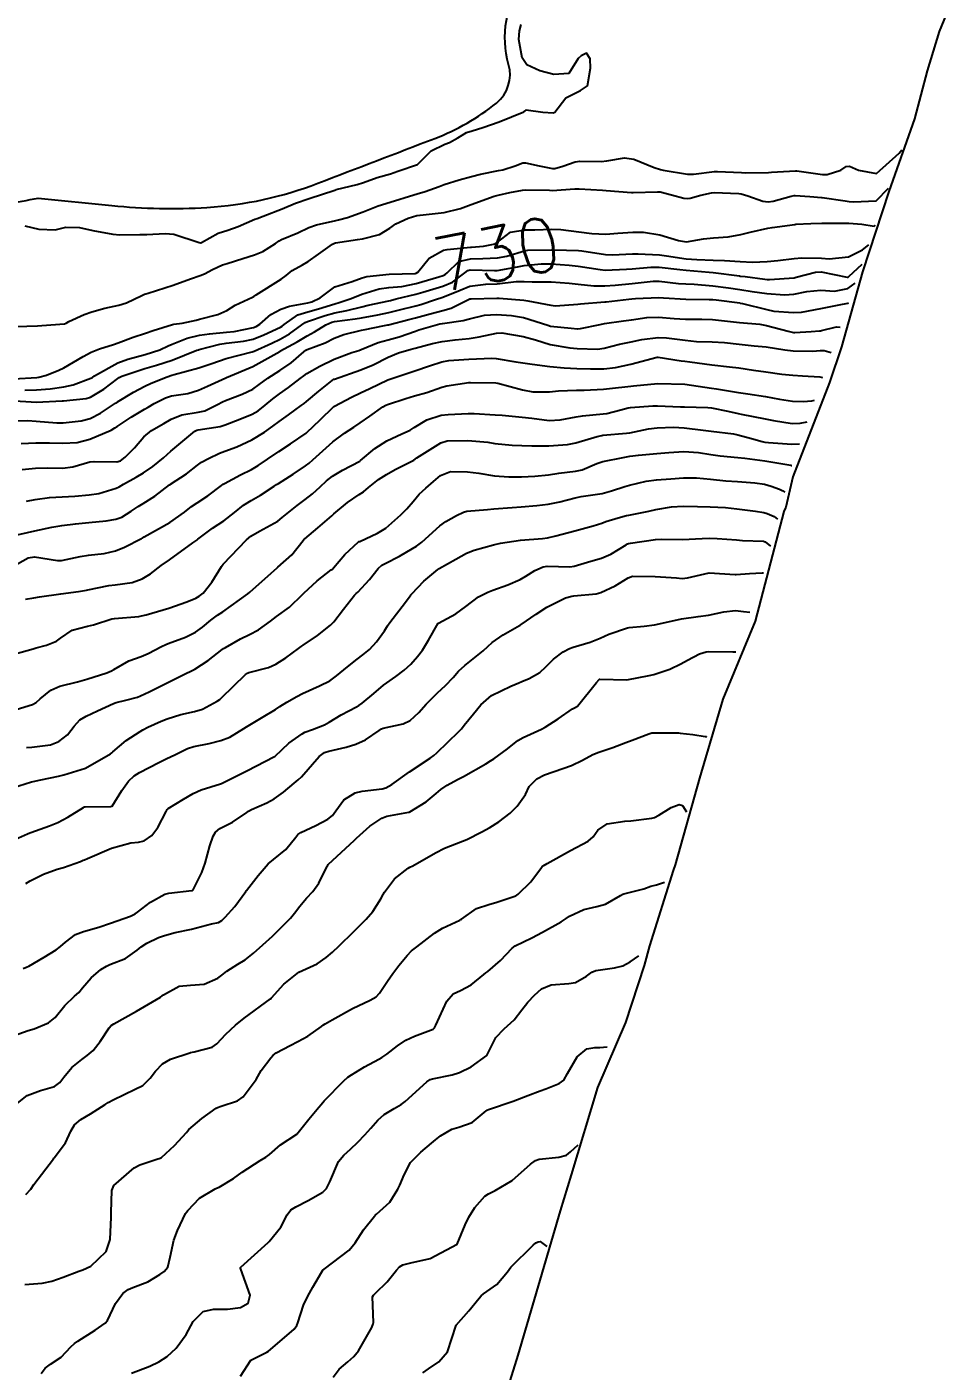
# Model space of a CAD drawing. Header units: metres. Extents: x 318500 to 325275, y 7408834 to 7428799.
# Drawn here: x 321941.8 to 322010.2, y 7416310.2 to 7416409.9 of the extents above; entities that cross this region are included whole.
import ezdxf
from ezdxf.enums import TextEntityAlignment as Align

# ---------------------------------------------------------------- set-up
doc = ezdxf.new("R2010")
doc.units = ezdxf.units.M
doc.header["$MEASUREMENT"] = 0
for name, color, linetype in [('Area', 45, 'Continuous'), ('Cotas', 45, 'Continuous'), ('Curvas de Nivel 1m', 11, 'Continuous'), ('Curvas de Nivel 5m', 15, 'Continuous'), ('Hidrografia', 140, 'Continuous')]:
    doc.layers.add(name, color=color, linetype=linetype)
doc.styles.add('Style-STANDARD', font='STANDARD.shx')

msp = doc.modelspace()

# ---------------------------------------------------------------- linework, layer by layer
at = {"layer": 'Area'}
msp.add_lwpolyline([(322010.212, 7416411.537), (322009.392, 7416409.553), (322008.51, 7416406.643), (322007.578, 7416403.077), (322005.685, 7416397.705), (322003.717, 7416391.743), (322002.175, 7416386.186), (322001.288, 7416383.535), (321998.56, 7416376.547), (321998.041, 7416374.286), (321997.9, 7416373.978), (321995.759, 7416365.83), (321993.375, 7416360.061), (321991.633, 7416354.2), (321989.832, 7416347.77), (321989.682, 7416347.354), (321987.94, 7416341.767), (321987.543, 7416340.312), (321986.164, 7416336.091), (321984.079, 7416331.276), (321982.124, 7416324.801), (321981.329, 7416322.115), (321978.173, 7416311.425), (321977.357, 7416308.721)], dxfattribs=at)
at = {"layer": 'Curvas de Nivel 1m', "flags": 128}
for points, elevation in [([(321941.647, 7416395.144), (321942.692, 7416394.893), (321943.893, 7416394.867), (321944.695, 7416395.047), (321945.717, 7416395.022), (321946.692, 7416394.809), (321948.171, 7416394.525), (321948.687, 7416394.478), (321950.173, 7416394.5), (321950.688, 7416394.505), (321952.065, 7416394.584), (321952.689, 7416394.546), (321954.582, 7416393.921), (321954.68, 7416393.9), (321954.696, 7416393.903), (321954.755, 7416393.919), (321955.993, 7416394.604), (321956.694, 7416394.822), (321957.474, 7416395.113), (321958.707, 7416395.65), (321958.868, 7416395.707), (321959.305, 7416395.861), (321960.716, 7416396.416), (321961.709, 7416396.841), (321962.724, 7416397.174), (321964.614, 7416397.792), (321964.692, 7416397.829), (321964.731, 7416397.85), (321966.292, 7416398.212), (321966.739, 7416398.371), (321967.752, 7416398.743), (321968.749, 7416399.017), (321969.282, 7416399.203), (321970.76, 7416399.71), (321971.768, 7416400.702), (321972.783, 7416401.213), (321973.12, 7416401.341), (321973.728, 7416401.671), (321974.387, 7416402.071), (321974.795, 7416402.207), (321975.58, 7416402.431), (321976.802, 7416402.855), (321978.627, 7416403.603), (321978.732, 7416403.68), (321978.812, 7416403.762), (321980.045, 7416403.588), (321980.81, 7416403.537), (321980.923, 7416403.578), (321981.742, 7416404.651), (321982.835, 7416405.189), (321983.354, 7416405.542), (321983.563, 7416406.836), (321983.536, 7416407.54), (321983.275, 7416407.945), (321982.872, 7416407.753), (321982.662, 7416407.553), (321981.964, 7416406.453), (321980.852, 7416406.361), (321979.807, 7416406.639), (321978.862, 7416407.091), (321978.515, 7416407.605), (321978.252, 7416408.978), (321978.304, 7416409.609), (321978.434, 7416410.07)], 727), ([(321941.02, 7416387.677), (321942.595, 7416387.733), (321942.921, 7416387.751), (321944.597, 7416387.885), (321944.715, 7416387.941), (321944.909, 7416388.055), (321946.063, 7416388.583), (321946.611, 7416388.78), (321947.589, 7416389.042), (321948.619, 7416389.266), (321949.178, 7416389.438), (321950.323, 7416389.983), (321950.533, 7416390.079), (321950.631, 7416390.105), (321950.803, 7416390.149), (321952.638, 7416390.755), (321953.926, 7416391.213), (321954.645, 7416391.461), (321954.966, 7416391.597), (321955.551, 7416391.911), (321956.31, 7416392.249), (321956.657, 7416392.362), (321957.808, 7416392.737), (321958.667, 7416393.002), (321959.284, 7416393.248), (321960.219, 7416393.847), (321960.491, 7416394.035), (321960.684, 7416394.128), (321961.878, 7416394.642), (321962.698, 7416395.024), (321963.277, 7416395.236), (321964.706, 7416395.55), (321964.899, 7416395.595), (321965.569, 7416395.777), (321966.714, 7416396.188), (321967.837, 7416396.631), (321968.722, 7416396.918), (321970.471, 7416397.457), (321970.728, 7416397.535), (321971.318, 7416397.701), (321972.354, 7416398.068), (321972.738, 7416398.216), (321973.841, 7416398.572), (321974.747, 7416398.815), (321975.421, 7416398.979), (321976.754, 7416399.247), (321977.067, 7416399.314), (321977.994, 7416399.611), (321978.552, 7416399.814), (321978.763, 7416399.812), (321979.773, 7416399.59), (321980.757, 7416399.407), (321980.928, 7416399.407), (321981.509, 7416399.569), (321982.421, 7416399.899), (321982.766, 7416399.954), (321984.367, 7416399.925), (321984.767, 7416399.963), (321986.091, 7416400.186), (321986.769, 7416400.086), (321988.274, 7416399.477), (321988.758, 7416399.323), (321988.942, 7416399.282), (321990.753, 7416398.973), (321991.21, 7416398.978), (321992.756, 7416399.183), (321992.981, 7416399.192), (321994.756, 7416399.1), (321995.056, 7416399.085), (321996.756, 7416399.113), (321996.984, 7416399.13), (321998.759, 7416399.242), (321998.859, 7416399.238), (322000.755, 7416398.954), (322001.106, 7416398.953), (322002.114, 7416399.29), (322002.507, 7416399.541), (322002.764, 7416399.565), (322003.436, 7416399.273), (322004.756, 7416399.024), (322006.432, 7416400.541), (322006.63, 7416400.78)], 728), ([(321940.854, 7416383.797), (321942.547, 7416383.912), (321942.698, 7416383.928), (321943.263, 7416384.073), (321944.169, 7416384.449), (321944.556, 7416384.629), (321945.986, 7416385.46), (321946.568, 7416385.782), (321947.186, 7416386.021), (321948.23, 7416386.35), (321948.577, 7416386.481), (321949.682, 7416386.89), (321950.588, 7416387.199), (321951.163, 7416387.4), (321952.598, 7416387.841), (321952.689, 7416387.858), (321953.326, 7416387.939), (321954.362, 7416388.165), (321954.605, 7416388.231), (321955.948, 7416388.568), (321956.615, 7416388.88), (321957.241, 7416389.27), (321958.529, 7416389.872), (321958.631, 7416389.924), (321958.795, 7416390.031), (321960.643, 7416391.187), (321961.01, 7416391.472), (321961.463, 7416391.832), (321962.228, 7416392.253), (321962.66, 7416392.506), (321963.427, 7416393.051), (321964.463, 7416393.793), (321964.604, 7416393.868), (321964.681, 7416393.886), (321966.317, 7416394.134), (321966.686, 7416394.186), (321967.933, 7416394.506), (321968.698, 7416394.968), (321969.146, 7416395.29), (321970.063, 7416395.72), (321970.712, 7416395.911), (321970.954, 7416395.948), (321972.715, 7416396.134), (321973.94, 7416396.445), (321974.721, 7416396.725), (321976.436, 7416397.343), (321976.728, 7416397.433), (321977.592, 7416397.617), (321978.542, 7416397.794), (321978.733, 7416397.81), (321980.53, 7416397.785), (321980.733, 7416397.784), (321982.397, 7416397.893), (321982.735, 7416397.906), (321984.464, 7416397.794), (321984.734, 7416397.771), (321986.614, 7416397.618), (321986.732, 7416397.617), (321988.525, 7416397.681), (321988.733, 7416397.661), (321989.561, 7416397.458), (321990.479, 7416397.195), (321990.727, 7416397.169), (321990.962, 7416397.203), (321991.748, 7416397.43), (321992.545, 7416397.609), (321992.733, 7416397.622), (321994.569, 7416397.556), (321994.732, 7416397.531), (321995.224, 7416397.383), (321996.336, 7416396.976), (321996.726, 7416396.938), (321997.092, 7416396.99), (321998.437, 7416397.343), (321998.668, 7416397.403), (321998.731, 7416397.409), (321999.82, 7416397.324), (322000.672, 7416397.253), (322000.729, 7416397.247), (322002.436, 7416396.994), (322002.727, 7416396.967), (322003.06, 7416396.943), (322004.727, 7416397.008), (322005.65, 7416397.95)], 729), ([(321940.521, 7416382.2), (321942.52, 7416382.08), (321944.417, 7416382.166), (321944.522, 7416382.172), (321946.213, 7416382.346), (321946.526, 7416382.439), (321947.514, 7416383.036), (321948.548, 7416383.845), (321948.637, 7416383.911), (321948.832, 7416383.997), (321950.101, 7416384.438), (321950.556, 7416384.573), (321951.413, 7416384.821), (321952.562, 7416385.2), (321954.397, 7416385.923), (321954.521, 7416385.97), (321954.571, 7416385.989), (321956.094, 7416386.388), (321956.578, 7416386.461), (321957.866, 7416386.595), (321958.583, 7416386.761), (321959.374, 7416387.073), (321960.597, 7416387.651), (321960.717, 7416387.72), (321960.868, 7416387.837), (321961.892, 7416388.546), (321962.614, 7416388.781), (321963.421, 7416389.005), (321964.624, 7416389.379), (321964.942, 7416389.469), (321965.844, 7416389.772), (321966.633, 7416390.081), (321967.911, 7416390.474), (321968.638, 7416390.578), (321969.578, 7416390.664), (321970.642, 7416390.882), (321972.339, 7416391.377), (321972.648, 7416391.472), (321972.791, 7416391.536), (321972.951, 7416391.677), (321973.823, 7416392.508), (321974.666, 7416392.716), (321975.589, 7416392.723), (321976.667, 7416392.777), (321977.378, 7416392.911), (321978.676, 7416393.31), (321978.922, 7416393.352), (321980.677, 7416393.364), (321980.89, 7416393.364), (321982.676, 7416393.316), (321982.932, 7416393.291), (321984.672, 7416393.016), (321985.192, 7416392.995), (321986.673, 7416393.064), (321987.096, 7416393.071), (321988.673, 7416392.999), (321989.197, 7416392.938), (321990.669, 7416392.708), (321991.455, 7416392.645), (321992.668, 7416392.618), (321993.502, 7416392.573), (321994.667, 7416392.501), (321995.577, 7416392.466), (321996.667, 7416392.514), (321997.438, 7416392.582), (321998.671, 7416392.724), (321999.226, 7416392.777), (322000.672, 7416392.754), (322001.26, 7416392.712), (322002.674, 7416392.86), (322003.733, 7416393.371), (322004.19, 7416393.75)], 731), ([(321940.499, 7416380.706), (321941.871, 7416380.718), (321942.499, 7416380.671), (321944.024, 7416380.538), (321944.497, 7416380.544), (321945.836, 7416380.704), (321946.503, 7416380.871), (321947.265, 7416381.262), (321948.375, 7416382.002), (321948.462, 7416382.06), (321948.521, 7416382.099), (321949.712, 7416382.808), (321950.539, 7416383.263), (321951.023, 7416383.493), (321952.214, 7416383.955), (321952.551, 7416384.07), (321952.723, 7416384.119), (321954.557, 7416384.614), (321955.52, 7416384.951), (321956.564, 7416385.324), (321958.498, 7416385.8), (321958.57, 7416385.825), (321958.661, 7416385.869), (321959.965, 7416386.464), (321960.584, 7416386.759), (321961.271, 7416387.152), (321962.178, 7416387.824), (321962.433, 7416387.991), (321962.604, 7416388.059), (321963.911, 7416388.5), (321964.614, 7416388.695), (321965.514, 7416388.879), (321966.621, 7416389.156), (321967.106, 7416389.272), (321968.628, 7416389.601), (321968.739, 7416389.627), (321969.171, 7416389.732), (321970.634, 7416390.082), (321971.156, 7416390.223), (321972.64, 7416390.677), (321973.334, 7416390.982), (321974.252, 7416391.664), (321974.474, 7416391.84), (321974.653, 7416391.881), (321976.456, 7416391.83), (321976.653, 7416391.841), (321978.157, 7416392.108), (321978.659, 7416392.203), (321979.912, 7416392.337), (321980.661, 7416392.331), (321981.983, 7416392.237), (321982.659, 7416392.165), (321984.273, 7416391.909), (321984.655, 7416391.876), (321986.229, 7416391.931), (321986.657, 7416391.968), (321988.048, 7416392.09), (321988.659, 7416392.081), (321990.193, 7416391.91), (321990.656, 7416391.854), (321992.361, 7416391.717), (321992.654, 7416391.69), (321994.606, 7416391.435), (321994.651, 7416391.43), (321995.032, 7416391.384), (321996.486, 7416391.2), (321996.648, 7416391.18), (321996.835, 7416391.172), (321998.65, 7416391.307), (321998.809, 7416391.338), (322000.245, 7416391.727), (322000.656, 7416391.731), (322002.576, 7416391.356), (322002.651, 7416391.355), (322002.71, 7416391.395), (322003.69, 7416392.32)], 732), ([(321941.392, 7416379.009), (321942.48, 7416379.074), (321943.487, 7416379.062), (321944.48, 7416379.027), (321945.533, 7416379.097), (321946.483, 7416379.338), (321948.045, 7416380.007), (321948.327, 7416380.168), (321948.494, 7416380.272), (321949.54, 7416380.954), (321950.514, 7416381.551), (321950.783, 7416381.709), (321951.241, 7416381.969), (321952.079, 7416382.405), (321952.529, 7416382.544), (321953.734, 7416382.73), (321954.536, 7416382.959), (321955.194, 7416383.26), (321956.55, 7416383.884), (321956.587, 7416383.899), (321958.558, 7416384.712), (321960.539, 7416385.84), (321960.558, 7416385.853), (321961.846, 7416386.562), (321962.588, 7416386.996), (321963.109, 7416387.295), (321963.953, 7416387.8), (321964.396, 7416388), (321964.604, 7416388.049), (321966.127, 7416388.248), (321966.609, 7416388.33), (321967.815, 7416388.545), (321968.615, 7416388.716), (321969.425, 7416388.921), (321970.623, 7416389.222), (321970.999, 7416389.33), (321972.083, 7416389.688), (321972.632, 7416389.871), (321973.918, 7416390.386), (321974.64, 7416390.669), (321975.817, 7416390.818), (321976.642, 7416390.861), (321978.065, 7416391.029), (321978.644, 7416391.03), (321979.25, 7416390.988), (321980.644, 7416391.007), (321981.997, 7416390.913), (321982.643, 7416390.837), (321983.808, 7416390.699), (321984.642, 7416390.692), (321985.401, 7416390.754), (321986.644, 7416390.871), (321988.211, 7416391.042), (321988.646, 7416391.05), (321990.083, 7416390.887), (321990.644, 7416390.847), (321991.261, 7416390.817), (321992.643, 7416390.693), (321993.782, 7416390.544), (321994.64, 7416390.432), (321995.556, 7416390.293), (321996.638, 7416390.123), (321997.954, 7416390.029), (321998.637, 7416390.089), (321999.608, 7416390.294), (322000.641, 7416390.377), (322001.659, 7416390.314), (322002.642, 7416390.513), (322003.19, 7416390.89)], 733), ([(321941.466, 7416377.083), (321942.457, 7416377.194), (321943.327, 7416377.202), (321944.457, 7416377.192), (321945.22, 7416377.287), (321946.464, 7416377.649), (321946.799, 7416377.691), (321948.465, 7416377.651), (321948.735, 7416377.728), (321949.092, 7416377.994), (321949.772, 7416378.692), (321950.485, 7416379.515), (321951.04, 7416379.972), (321951.962, 7416380.494), (321952.503, 7416380.81), (321953.302, 7416381.144), (321954.511, 7416381.336), (321954.988, 7416381.441), (321955.933, 7416381.906), (321956.31, 7416382.115), (321956.525, 7416382.207), (321957.751, 7416382.663), (321958.538, 7416383.049), (321959.021, 7416383.385), (321959.66, 7416383.853), (321960.556, 7416384.42), (321961.393, 7416385), (321962.321, 7416385.822), (321962.465, 7416385.928), (321962.572, 7416385.978), (321963.9, 7416386.481), (321964.585, 7416386.82), (321965.281, 7416387.088), (321966.595, 7416387.407), (321966.876, 7416387.477), (321968.183, 7416387.744), (321968.542, 7416387.8), (321968.601, 7416387.814), (321970.106, 7416388.219), (321970.61, 7416388.343), (321971.689, 7416388.619), (321972.618, 7416388.865), (321973.237, 7416389.057), (321974.469, 7416389.662), (321974.576, 7416389.715), (321974.631, 7416389.735), (321974.72, 7416389.748), (321976.632, 7416389.79), (321976.794, 7416389.79), (321978.63, 7416389.643), (321978.933, 7416389.597), (321980.625, 7416389.258), (321980.97, 7416389.23), (321982.627, 7416389.341), (321982.816, 7416389.358), (321984.63, 7416389.507), (321984.645, 7416389.505), (321984.719, 7416389.519), (321986.421, 7416389.714), (321986.632, 7416389.738), (321986.895, 7416389.758), (321988.634, 7416389.832), (321988.989, 7416389.82), (321990.633, 7416389.726), (321992.354, 7416389.702), (321992.633, 7416389.682), (321992.87, 7416389.654), (321994.63, 7416389.432), (321994.665, 7416389.424), (321994.836, 7416389.387), (321996.624, 7416388.937), (321997.14, 7416388.837), (321998.621, 7416388.732), (321999.19, 7416388.763), (322000.626, 7416389.012), (322001.982, 7416389.29), (322002.631, 7416389.417), (322002.69, 7416389.45)], 734), ([(321940.541, 7416372.108), (321942.395, 7416372.548), (321943.657, 7416372.807), (321944.399, 7416372.93), (321945.412, 7416373.057), (321946.401, 7416373.162), (321947.675, 7416373.283), (321948.404, 7416373.394), (321948.843, 7416373.558), (321949.53, 7416373.989), (321950.056, 7416374.343), (321950.419, 7416374.56), (321951.293, 7416375.101), (321952.375, 7416375.951), (321952.413, 7416375.978), (321952.441, 7416375.998), (321953.628, 7416376.757), (321954.462, 7416377.409), (321954.758, 7416377.624), (321955.268, 7416377.912), (321956.08, 7416378.298), (321956.475, 7416378.445), (321957.366, 7416378.773), (321958.484, 7416379.295), (321959.405, 7416379.856), (321960.038, 7416380.306), (321960.502, 7416380.639), (321961.2, 7416381.142), (321962.131, 7416381.824), (321962.355, 7416381.989), (321962.525, 7416382.125), (321963.441, 7416382.902), (321964.55, 7416383.771), (321964.591, 7416383.789), (321966.557, 7416384.466), (321967.458, 7416384.854), (321968.567, 7416385.422), (321969.346, 7416385.728), (321970.285, 7416386.004), (321970.576, 7416386.081), (321971.853, 7416386.419), (321972.583, 7416386.58), (321973.546, 7416386.71), (321974.587, 7416386.799), (321975.326, 7416386.912), (321976.593, 7416387.193), (321977.008, 7416387.209), (321978.59, 7416386.95), (321979.49, 7416386.688), (321980.582, 7416386.348), (321982.028, 7416386.109), (321982.578, 7416386.065), (321984.088, 7416386.017), (321984.578, 7416386.079), (321985.722, 7416386.37), (321986.586, 7416386.562), (321987.36, 7416386.717), (321988.591, 7416386.875), (321989.203, 7416386.849), (321990.588, 7416386.663), (321991.434, 7416386.585), (321992.587, 7416386.558), (321993.487, 7416386.506), (321994.585, 7416386.38), (321995.698, 7416386.259), (321996.582, 7416386.178), (321997.96, 7416385.965), (321998.578, 7416385.877), (322000.048, 7416385.848), (322000.579, 7416385.901), (322000.882, 7416385.911), (322001.41, 7416385.77)], 736), ([(321941.12, 7416370.099), (321941.916, 7416370.537), (321942.368, 7416370.599), (321944.078, 7416370.349), (321944.364, 7416370.349), (321945.763, 7416370.645), (321946.371, 7416370.739), (321947.524, 7416370.862), (321948.376, 7416371.044), (321949.043, 7416371.33), (321950.293, 7416371.981), (321950.358, 7416372.012), (321950.391, 7416372.03), (321950.504, 7416372.091), (321952.402, 7416373.164), (321953.497, 7416373.934), (321954.011, 7416374.331), (321954.42, 7416374.609), (321955.211, 7416375.13), (321956.221, 7416375.902), (321956.348, 7416375.994), (321956.442, 7416376.053), (321957.636, 7416376.699), (321958.458, 7416377.094), (321958.953, 7416377.372), (321959.639, 7416377.852), (321960.476, 7416378.427), (321961.331, 7416378.982), (321962.49, 7416379.778), (321962.541, 7416379.819), (321963.538, 7416380.771), (321964.519, 7416381.735), (321964.549, 7416381.76), (321964.596, 7416381.789), (321965.85, 7416382.451), (321966.535, 7416382.769), (321967.212, 7416383.081), (321968.55, 7416383.74), (321970.557, 7416384.402), (321971.651, 7416384.783), (321972.564, 7416385.079), (321973.069, 7416385.171), (321974.566, 7416385.265), (321976.27, 7416385.338), (321976.567, 7416385.325), (321978.031, 7416385.075), (321978.564, 7416384.987), (321979.255, 7416384.901), (321980.561, 7416384.717), (321981.613, 7416384.617), (321982.56, 7416384.576), (321983.566, 7416384.541), (321984.56, 7416384.546), (321985.432, 7416384.641), (321986.564, 7416384.896), (321988.519, 7416385.42), (321988.57, 7416385.426), (321990.277, 7416385.154), (321990.567, 7416385.12), (321990.932, 7416385.07), (321992.564, 7416384.847), (321993.87, 7416384.707), (321994.562, 7416384.615), (321995.645, 7416384.457), (321996.56, 7416384.332), (321997.75, 7416384.156), (321998.557, 7416384.07), (321999.268, 7416384.04), (322000.557, 7416383.961), (322000.76, 7416383.91)], 737), ([(321941.706, 7416367.471), (321942.325, 7416367.564), (321942.753, 7416367.649), (321944.328, 7416367.865), (321945.623, 7416368.041), (321946.224, 7416368.139), (321946.332, 7416368.16), (321947.871, 7416368.473), (321948.338, 7416368.529), (321949.613, 7416368.715), (321950.345, 7416368.981), (321950.968, 7416369.353), (321951.768, 7416369.959), (321952.367, 7416370.398), (321954.102, 7416371.641), (321954.389, 7416371.847), (321954.427, 7416371.882), (321954.469, 7416371.919), (321955.573, 7416372.733), (321956.404, 7416373.285), (321957.203, 7416373.888), (321957.866, 7416374.43), (321958.424, 7416374.785), (321959.115, 7416375.175), (321960.125, 7416375.845), (321960.313, 7416375.971), (321960.443, 7416376.054), (321961.535, 7416376.748), (321962.463, 7416377.355), (321962.725, 7416377.557), (321963.007, 7416377.812), (321964.483, 7416379.14), (321965.347, 7416379.777), (321966.042, 7416380.222), (321966.502, 7416380.537), (321967.217, 7416381.046), (321968.194, 7416381.743), (321968.402, 7416381.861), (321968.523, 7416381.911), (321969.891, 7416382.358), (321970.532, 7416382.537), (321971.435, 7416382.798), (321972.543, 7416383.183), (321972.936, 7416383.285), (321974.548, 7416383.531), (321974.669, 7416383.537), (321976.548, 7416383.501), (321976.696, 7416383.48), (321978.541, 7416382.981), (321979.284, 7416382.847), (321980.539, 7416382.854), (321981.198, 7416382.912), (321982.541, 7416382.971), (321983.104, 7416382.979), (321984.543, 7416383.033), (321984.98, 7416383.079), (321986.547, 7416383.272), (321986.75, 7416383.294), (321988.55, 7416383.451), (321988.568, 7416383.451), (321990.55, 7416383.422), (321990.57, 7416383.42), (321992.545, 7416383.117), (321992.897, 7416383.063), (321994.541, 7416382.794), (321995.225, 7416382.695), (321996.537, 7416382.496), (321997.582, 7416382.302), (321998.532, 7416382.152), (321999.33, 7416382.126), (321999.965, 7416382.183), (322000.17, 7416382.22)], 738), ([(321940.945, 7416363.425), (321942.276, 7416363.791), (321942.498, 7416363.856), (321943.273, 7416364.07), (321943.999, 7416364.348), (321944.288, 7416364.576), (321945.166, 7416365.177), (321946.301, 7416365.46), (321946.746, 7416365.58), (321948.104, 7416366.003), (321948.31, 7416366.037), (321950.101, 7416366.194), (321950.312, 7416366.225), (321950.652, 7416366.314), (321952.319, 7416366.813), (321953.659, 7416367.266), (321954.326, 7416367.557), (321954.562, 7416367.683), (321954.866, 7416367.915), (321955.519, 7416368.731), (321956.229, 7416369.901), (321956.283, 7416369.978), (321956.362, 7416370.063), (321958.07, 7416371.875), (321958.393, 7416372.132), (321959.043, 7416372.507), (321960.404, 7416373.267), (321960.729, 7416373.515), (321961.091, 7416373.833), (321961.824, 7416374.421), (321962.425, 7416374.85), (321962.97, 7416375.274), (321963.532, 7416375.804), (321964.004, 7416376.239), (321964.452, 7416376.589), (321965.193, 7416377.045), (321966.469, 7416377.714), (321966.497, 7416377.732), (321966.533, 7416377.759), (321967.59, 7416378.638), (321968.485, 7416379.204), (321969.584, 7416379.724), (321970.206, 7416380.003), (321970.497, 7416380.189), (321971.435, 7416380.767), (321972.511, 7416381.105), (321973.022, 7416381.165), (321974.514, 7416381.236), (321974.94, 7416381.228), (321976.513, 7416381.149), (321977.023, 7416381.111), (321978.511, 7416380.973), (321979.217, 7416380.885), (321980.507, 7416380.73), (321981.316, 7416380.76), (321982.512, 7416380.994), (321982.984, 7416381.072), (321984.515, 7416381.208), (321984.787, 7416381.246), (321985.813, 7416381.507), (321986.371, 7416381.652), (321986.523, 7416381.674), (321988.198, 7416381.802), (321988.525, 7416381.808), (321990.23, 7416381.739), (321990.524, 7416381.727), (321992.264, 7416381.682), (321992.523, 7416381.65), (321993.735, 7416381.402), (321994.518, 7416381.227), (321994.722, 7416381.181), (321996.512, 7416380.842), (321997.138, 7416380.727), (321998.508, 7416380.508), (321999.101, 7416380.518), (321999.61, 7416380.61)], 739), ([(321941.789, 7416356.472), (321942.176, 7416356.489), (321943.564, 7416356.682), (321944.183, 7416356.907), (321944.826, 7416357.415), (321945.319, 7416358.043), (321945.728, 7416358.517), (321946.212, 7416358.807), (321947.053, 7416359.181), (321948.226, 7416359.73), (321948.422, 7416359.803), (321949.142, 7416359.991), (321950.006, 7416360.208), (321950.233, 7416360.292), (321950.875, 7416360.609), (321952.243, 7416361.293), (321953.532, 7416361.931), (321954.013, 7416362.165), (321954.256, 7416362.291), (321955.251, 7416362.924), (321956.278, 7416363.736), (321956.372, 7416363.806), (321956.52, 7416363.896), (321957.636, 7416364.534), (321958.295, 7416364.845), (321958.963, 7416365.197), (321959.87, 7416365.847), (321960.313, 7416366.177), (321961.261, 7416366.89), (321962.218, 7416367.821), (321962.276, 7416367.876), (321962.332, 7416367.928), (321963.323, 7416368.828), (321964.358, 7416369.641), (321964.441, 7416369.706), (321964.515, 7416369.788), (321965.358, 7416370.792), (321966.389, 7416371.725), (321966.409, 7416371.74), (321966.467, 7416371.759), (321967.779, 7416372.363), (321968.4, 7416372.742), (321969.523, 7416373.723), (321969.96, 7416374.173), (321970.425, 7416374.703), (321970.885, 7416375.252), (321971.369, 7416375.696), (321971.948, 7416376.187), (321972.454, 7416376.638), (321973.205, 7416376.927), (321974.459, 7416376.906), (321975.301, 7416376.804), (321976.455, 7416376.623), (321977.527, 7416376.54), (321978.454, 7416376.554), (321979.446, 7416376.599), (321980.457, 7416376.692), (321981.221, 7416376.807), (321982.461, 7416376.955), (321982.949, 7416377.057), (321984.044, 7416377.526), (321984.472, 7416377.679), (321985.995, 7416377.984), (321986.476, 7416378.064), (321987.137, 7416378.151), (321988.478, 7416378.265), (321989.363, 7416378.341), (321990.48, 7416378.408), (321991.573, 7416378.335), (321992.478, 7416378.19), (321993.174, 7416378.107), (321994.476, 7416377.986), (321995.015, 7416377.922), (321996.474, 7416377.728), (321998.415, 7416377.396), (321998.47, 7416377.388), (321998.49, 7416377.39)], 741), ([(321940.747, 7416353.495), (321942.148, 7416353.922), (321942.271, 7416353.956), (321942.841, 7416354.07), (321944.153, 7416354.347), (321944.546, 7416354.439), (321946.159, 7416354.941), (321947.999, 7416356.003), (321948.098, 7416356.074), (321948.172, 7416356.145), (321949.176, 7416356.999), (321950.195, 7416357.657), (321950.402, 7416357.772), (321950.782, 7416357.971), (321951.75, 7416358.414), (321952.21, 7416358.61), (321953.22, 7416358.93), (321954.218, 7416359.145), (321954.81, 7416359.326), (321955.912, 7416359.903), (321956.099, 7416360.034), (321956.233, 7416360.154), (321958.014, 7416361.874), (321958.147, 7416361.976), (321958.252, 7416362.024), (321959.701, 7416362.406), (321960.262, 7416362.645), (321960.985, 7416363.117), (321961.943, 7416363.823), (321962.137, 7416363.966), (321962.284, 7416364.064), (321963.333, 7416364.766), (321964.306, 7416365.534), (321964.44, 7416365.656), (321964.555, 7416365.786), (321965.264, 7416366.72), (321966.081, 7416367.764), (321966.208, 7416367.885), (321966.334, 7416367.998), (321967.182, 7416368.918), (321967.825, 7416369.745), (321968.11, 7416369.996), (321968.366, 7416370.127), (321969.427, 7416370.671), (321970.383, 7416371.223), (321970.686, 7416371.405), (321971.072, 7416371.7), (321972.402, 7416372.916), (321972.845, 7416373.236), (321973.641, 7416373.668), (321974.157, 7416373.92), (321974.415, 7416373.993), (321975.93, 7416374.125), (321976.418, 7416374.16), (321977.77, 7416374.259), (321978.421, 7416374.312), (321979.584, 7416374.427), (321980.424, 7416374.526), (321981.305, 7416374.688), (321982.432, 7416374.993), (321982.885, 7416375.091), (321984.437, 7416375.318), (321984.602, 7416375.353), (321985.129, 7416375.513), (321986.123, 7416375.825), (321986.446, 7416375.925), (321987.705, 7416376.227), (321988.453, 7416376.321), (321989.511, 7416376.398), (321990.455, 7416376.469), (321991.419, 7416376.467), (321992.454, 7416376.38), (321993.602, 7416376.254), (321994.452, 7416376.184), (321995.735, 7416376.087), (321996.45, 7416375.995), (321996.953, 7416375.86), (321997.578, 7416375.616), (321997.828, 7416375.495), (321997.96, 7416375.4)], 742), ([(321940.082, 7416349.281), (321941.857, 7416350.083), (321942.026, 7416350.146), (321942.091, 7416350.17), (321943.491, 7416350.667), (321944.103, 7416350.917), (321944.837, 7416351.315), (321945.992, 7416352.031), (321946.08, 7416352.071), (321946.121, 7416352.074), (321948.035, 7416352.088), (321948.122, 7416352.126), (321948.854, 7416353.279), (321949.338, 7416353.988), (321949.756, 7416354.382), (321950.157, 7416354.631), (321951.575, 7416355.369), (321952.167, 7416355.658), (321952.764, 7416355.941), (321953.716, 7416356.388), (321954.179, 7416356.54), (321955.313, 7416356.779), (321956.186, 7416356.987), (321956.84, 7416357.24), (321957.881, 7416357.875), (321958.072, 7416358.002), (321958.203, 7416358.08), (321959.327, 7416358.739), (321960.222, 7416359.3), (321960.543, 7416359.519), (321961.057, 7416359.832), (321961.808, 7416360.251), (321962.237, 7416360.475), (321963.488, 7416361.047), (321964.246, 7416361.427), (321964.761, 7416361.782), (321965.569, 7416362.462), (321966.269, 7416363.013), (321966.693, 7416363.336), (321967.19, 7416363.751), (321967.717, 7416364.318), (321968.301, 7416365.134), (321968.54, 7416365.503), (321968.698, 7416365.734), (321969.858, 7416367.25), (321970.211, 7416367.712), (321970.261, 7416367.781), (321970.332, 7416367.873), (321971.231, 7416368.812), (321972.267, 7416369.681), (321972.324, 7416369.717), (321972.361, 7416369.734), (321973.596, 7416370.443), (321974.378, 7416370.876), (321974.938, 7416371.095), (321976.388, 7416371.497), (321976.492, 7416371.525), (321976.899, 7416371.622), (321978.392, 7416371.846), (321980.011, 7416371.966), (321980.394, 7416372.02), (321980.995, 7416372.17), (321982.4, 7416372.541), (321983.775, 7416372.901), (321984.406, 7416373.11), (321984.701, 7416373.223), (321985.608, 7416373.508), (321986.243, 7416373.672), (321986.413, 7416373.708), (321987.897, 7416373.999), (321988.42, 7416374.108), (321989.563, 7416374.312), (321990.424, 7416374.368), (321991.506, 7416374.347), (321992.424, 7416374.322), (321993.56, 7416374.266), (321994.422, 7416374.17), (321995.797, 7416373.992), (321996.418, 7416373.895), (321996.654, 7416373.832), (321997.168, 7416373.595), (321997.43, 7416373.41)], 743), ([(321941.742, 7416346.387), (321942.047, 7416346.578), (321943.035, 7416347.085), (321944.061, 7416347.447), (321944.524, 7416347.585), (321945.78, 7416348.033), (321945.981, 7416348.121), (321946.071, 7416348.154), (321946.298, 7416348.252), (321948.08, 7416349.004), (321949.508, 7416349.402), (321950.085, 7416349.455), (321950.501, 7416349.551), (321951.065, 7416349.96), (321951.515, 7416350.542), (321952.117, 7416351.735), (321952.195, 7416351.873), (321952.274, 7416351.948), (321953.415, 7416352.646), (321954.137, 7416353.072), (321954.711, 7416353.345), (321956.148, 7416353.774), (321956.24, 7416353.808), (321956.418, 7416353.896), (321958.159, 7416354.759), (321960.109, 7416355.78), (321960.17, 7416355.812), (321960.186, 7416355.823), (321960.205, 7416355.84), (321961.229, 7416356.785), (321962.195, 7416357.493), (321962.414, 7416357.6), (321962.98, 7416357.808), (321963.85, 7416358.151), (321964.208, 7416358.35), (321965.097, 7416358.896), (321966.226, 7416359.481), (321966.407, 7416359.579), (321966.658, 7416359.756), (321967.509, 7416360.475), (321968.243, 7416361.083), (321969.141, 7416361.727), (321969.774, 7416362.201), (321970.264, 7416362.66), (321970.761, 7416363.215), (321971.115, 7416363.697), (321971.561, 7416364.421), (321972.282, 7416365.68), (321972.31, 7416365.704), (321973.6, 7416366.384), (321974.323, 7416366.926), (321975.277, 7416367.646), (321975.971, 7416368), (321976.338, 7416368.14), (321977.435, 7416368.523), (321978.35, 7416368.924), (321978.777, 7416369.173), (321979.45, 7416369.589), (321980.067, 7416369.88), (321980.365, 7416369.922), (321982.048, 7416369.871), (321982.366, 7416369.918), (321983.603, 7416370.3), (321984.375, 7416370.518), (321985.076, 7416370.817), (321986.201, 7416371.502), (321986.315, 7416371.576), (321986.391, 7416371.602), (321986.52, 7416371.627), (321988.394, 7416371.887), (321988.839, 7416371.908), (321990.394, 7416371.89), (321991.839, 7416371.982), (321992.396, 7416371.996), (321992.952, 7416371.969), (321994.395, 7416371.86), (321994.842, 7416371.831), (321996.394, 7416371.778), (321996.519, 7416371.731), (321996.9, 7416371.41)], 744), ([(321940.863, 7416335.128), (321941.901, 7416335.495), (321942.354, 7416335.622), (321943.422, 7416336.057), (321943.914, 7416336.465), (321944.631, 7416337.335), (321945.335, 7416338.036), (321945.65, 7416338.317), (321945.939, 7416338.655), (321946.567, 7416339.405), (321947.281, 7416340.01), (321947.703, 7416340.265), (321947.966, 7416340.372), (321949.122, 7416340.833), (321949.982, 7416341.439), (321950.265, 7416341.688), (321950.693, 7416341.963), (321951.571, 7416342.378), (321951.996, 7416342.538), (321952.806, 7416342.745), (321954.001, 7416343.015), (321955.497, 7416343.389), (321956.006, 7416343.509), (321956.256, 7416343.639), (321956.508, 7416343.885), (321957.21, 7416344.69), (321958.039, 7416345.806), (321958.066, 7416345.843), (321958.088, 7416345.869), (321958.942, 7416346.971), (321959.686, 7416347.846), (321960.073, 7416348.171), (321960.996, 7416348.916), (321961.724, 7416349.824), (321961.888, 7416350.027), (321962.095, 7416350.16), (321963.22, 7416350.687), (321964.111, 7416351.16), (321964.459, 7416351.44), (321964.698, 7416351.781), (321965.304, 7416352.601), (321966.14, 7416353.102), (321966.659, 7416353.239), (321968.145, 7416353.417), (321968.404, 7416353.478), (321968.85, 7416353.73), (321970.16, 7416354.675), (321971.686, 7416355.687), (321971.966, 7416355.89), (321972.176, 7416356.076), (321972.994, 7416356.866), (321973.822, 7416357.664), (321973.999, 7416357.866), (321974.207, 7416358.137), (321974.906, 7416358.963), (321975.452, 7416359.642), (321976.237, 7416360.32), (321977.662, 7416361.027), (321978.247, 7416361.273), (321978.481, 7416361.365), (321979.03, 7416361.592), (321979.81, 7416362.031), (321980.263, 7416362.452), (321980.816, 7416363.028), (321981.553, 7416363.561), (321982.024, 7416363.814), (321982.286, 7416363.917), (321983.532, 7416364.29), (321984.296, 7416364.592), (321984.938, 7416364.877), (321986.308, 7416365.358), (321986.426, 7416365.38), (321987.546, 7416365.481), (321988.311, 7416365.562), (321988.426, 7416365.583), (321990.316, 7416366.021), (321991.557, 7416366.188), (321992.319, 7416366.286), (321993.453, 7416366.535), (321994.323, 7416366.643), (321994.917, 7416366.565), (321995.37, 7416366.51)], 746), ([(321941.109, 7416330.091), (321941.836, 7416330.674), (321942.808, 7416331.033), (321943.843, 7416331.332), (321944.252, 7416331.64), (321944.556, 7416332.043), (321945.143, 7416332.755), (321945.87, 7416333.346), (321946.273, 7416333.625), (321946.715, 7416334.017), (321947.232, 7416334.668), (321947.905, 7416335.677), (321948.052, 7416335.854), (321948.253, 7416335.995), (321949.92, 7416336.927), (321951.708, 7416337.952), (321951.834, 7416338.049), (321951.933, 7416338.146), (321953.102, 7416338.773), (321953.944, 7416338.842), (321954.934, 7416338.917), (321955.952, 7416339.368), (321956.245, 7416339.597), (321956.621, 7416339.883), (321957.445, 7416340.398), (321957.973, 7416340.741), (321958.606, 7416341.235), (321959.295, 7416341.85), (321959.997, 7416342.493), (321961.332, 7416343.82), (321961.639, 7416344.193), (321962.023, 7416344.708), (321962.535, 7416345.31), (321962.99, 7416345.806), (321963.433, 7416346.415), (321964.068, 7416347.675), (321964.106, 7416347.752), (321964.14, 7416347.789), (321966.088, 7416349.608), (321966.163, 7416349.685), (321966.228, 7416349.759), (321967.221, 7416350.631), (321968.112, 7416351.237), (321968.474, 7416351.375), (321970.12, 7416351.681), (321970.143, 7416351.686), (321970.177, 7416351.709), (321971.386, 7416352.436), (321972.141, 7416353.068), (321972.471, 7416353.351), (321972.958, 7416353.672), (321973.723, 7416354.095), (321974.157, 7416354.334), (321975.804, 7416355.274), (321976.168, 7416355.478), (321976.4, 7416355.627), (321977.41, 7416356.383), (321978.191, 7416356.981), (321978.581, 7416357.21), (321979.389, 7416357.588), (321979.943, 7416357.844), (321980.206, 7416357.98), (321981.173, 7416358.608), (321982.227, 7416359.333), (321982.371, 7416359.405), (321982.613, 7416359.544), (321984.008, 7416361.284), (321984.213, 7416361.521), (321984.231, 7416361.54), (321984.25, 7416361.543), (321986.25, 7416361.5), (321987.912, 7416361.818), (321988.256, 7416361.89), (321989.444, 7416362.271), (321990.269, 7416362.688), (321990.749, 7416362.959), (321991.654, 7416363.426), (321992.128, 7416363.575), (321992.282, 7416363.586), (321994.117, 7416363.558), (321994.283, 7416363.565), (321994.34, 7416363.57)], 747), ([(321941.739, 7416323.331), (321942.093, 7416323.727), (321942.327, 7416324.071), (321943.769, 7416325.966), (321943.805, 7416326.015), (321943.842, 7416326.049), (321944.677, 7416327.151), (321945.062, 7416328.037), (321945.347, 7416328.495), (321945.813, 7416328.88), (321946.525, 7416329.314), (321947.601, 7416330.003), (321947.832, 7416330.152), (321948.197, 7416330.358), (321949.842, 7416331.148), (321950.398, 7416331.411), (321950.938, 7416331.959), (321951.327, 7416332.487), (321951.866, 7416333.013), (321952.447, 7416333.366), (321953.879, 7416333.843), (321953.941, 7416333.857), (321954.197, 7416333.915), (321955.526, 7416334.255), (321955.889, 7416334.504), (321956.56, 7416335.223), (321957.267, 7416335.876), (321957.915, 7416336.398), (321959.865, 7416337.841), (321959.902, 7416337.869), (321959.931, 7416337.901), (321960.855, 7416338.917), (321961.96, 7416339.81), (321963.321, 7416340.445), (321963.977, 7416340.901), (321964.455, 7416341.311), (321964.954, 7416341.776), (321966, 7416342.806), (321966.479, 7416343.281), (321966.948, 7416343.751), (321967.441, 7416344.323), (321968.033, 7416345.26), (321968.209, 7416345.566), (321968.307, 7416345.736), (321969.037, 7416346.743), (321970.067, 7416347.532), (321970.184, 7416347.593), (321970.412, 7416347.705), (321972.08, 7416348.671), (321972.739, 7416349.018), (321974.089, 7416349.522), (321974.413, 7416349.655), (321975.513, 7416350.225), (321976.104, 7416350.53), (321976.77, 7416350.96), (321977.607, 7416351.608), (321977.873, 7416351.855), (321978.128, 7416352.121), (321978.741, 7416352.994), (321979.027, 7416353.591), (321979.582, 7416354.159), (321980.159, 7416354.437), (321981.52, 7416354.916), (321982.166, 7416355.144), (321982.969, 7416355.538), (321983.742, 7416355.961), (321984.179, 7416356.131), (321985.213, 7416356.481), (321986.19, 7416356.849), (321986.667, 7416357.019), (321987.889, 7416357.475), (321988.118, 7416357.554), (321988.201, 7416357.565), (321990.092, 7416357.551), (321990.202, 7416357.542), (321991.147, 7416357.431), (321992.071, 7416357.294), (321992.127, 7416357.278), (321992.147, 7416357.267), (321992.16, 7416357.25)], 748), ([(321941.649, 7416316.666), (321942.952, 7416316.759), (321943.653, 7416316.907), (321944.492, 7416317.207), (321945.664, 7416317.641), (321945.947, 7416317.744), (321946.547, 7416318.017), (321947.681, 7416319.094), (321947.992, 7416319.995), (321948.062, 7416321.648), (321948.047, 7416321.995), (321948.099, 7416323.64), (321948.259, 7416323.992), (321949.763, 7416325.305), (321950.189, 7416325.542), (321951.439, 7416325.953), (321951.688, 7416326.034), (321951.772, 7416326.085), (321952.748, 7416326.973), (321953.641, 7416327.922), (321953.708, 7416328.015), (321953.803, 7416328.145), (321954.765, 7416328.957), (321955.828, 7416329.733), (321955.929, 7416329.789), (321956.192, 7416329.886), (321957.42, 7416330.288), (321957.837, 7416330.573), (321958.795, 7416331.856), (321959.178, 7416332.532), (321959.874, 7416333.454), (321960.057, 7416333.658), (321960.289, 7416333.834), (321961.319, 7416334.388), (321961.893, 7416334.672), (321962.624, 7416335.078), (321963.648, 7416335.793), (321963.791, 7416335.912), (321963.912, 7416335.991), (321964.416, 7416336.283), (321965.924, 7416337.134), (321967.239, 7416337.74), (321967.684, 7416337.983), (321967.938, 7416338.256), (321968.527, 7416339.149), (321968.912, 7416339.72), (321969.374, 7416340.314), (321969.98, 7416341.06), (321970.304, 7416341.386), (321970.697, 7416341.699), (321972, 7416342.704), (321972.602, 7416343.076), (321973.887, 7416343.661), (321973.961, 7416343.71), (321974.011, 7416343.753), (321975.127, 7416344.54), (321976.028, 7416344.834), (321976.641, 7416345.011), (321978.038, 7416345.484), (321978.116, 7416345.522), (321978.211, 7416345.598), (321979.14, 7416346.503), (321979.928, 7416347.581), (321979.992, 7416347.659), (321980.071, 7416347.708), (321980.368, 7416347.87), (321982.083, 7416348.841), (321983.401, 7416349.53), (321983.776, 7416349.843), (321984.102, 7416350.342), (321984.804, 7416350.818), (321986.113, 7416351.005), (321986.563, 7416351.044), (321988.116, 7416351.222), (321988.311, 7416351.273), (321988.629, 7416351.462), (321989.557, 7416352.02), (321990.132, 7416352.251), (321990.373, 7416352.167), (321990.69, 7416351.71)], 749), ([(321949.562, 7416310.08), (321950.911, 7416310.615), (321951.575, 7416310.918), (321952.193, 7416311.328), (321952.872, 7416311.931), (321953.6, 7416312.944), (321954.141, 7416313.912), (321954.876, 7416314.646), (321955.624, 7416314.825), (321956.679, 7416314.824), (321957.626, 7416314.949), (321958.207, 7416315.286), (321958.348, 7416315.859), (321957.669, 7416317.786), (321957.63, 7416317.87), (321957.629, 7416317.912), (321957.671, 7416317.951), (321958.68, 7416318.855), (321959.689, 7416319.784), (321959.749, 7416319.839), (321960.618, 7416320.914), (321961.096, 7416321.819), (321961.354, 7416322.187), (321961.729, 7416322.414), (321962.66, 7416322.877), (321963.746, 7416323.515), (321963.895, 7416323.641), (321963.999, 7416323.786), (321964.247, 7416324.275), (321964.903, 7416325.773), (321965.291, 7416326.253), (321965.784, 7416326.684), (321966.342, 7416327.201), (321966.841, 7416327.744), (321967.297, 7416328.249), (321967.817, 7416328.837), (321968.281, 7416329.267), (321969.029, 7416329.718), (321969.547, 7416329.999), (321969.835, 7416330.217), (321971.443, 7416331.686), (321971.685, 7416331.85), (321971.853, 7416331.905), (321973.307, 7416332.21), (321973.861, 7416332.388), (321974.715, 7416332.794), (321975.88, 7416333.63), (321976.557, 7416334.964), (321977.177, 7416335.611), (321977.917, 7416336.293), (321978.493, 7416337.026), (321978.93, 7416337.59), (321979.409, 7416338.114), (321979.945, 7416338.588), (321980.644, 7416338.875), (321981.951, 7416338.967), (321982.452, 7416339.043), (321983.266, 7416339.53), (321983.67, 7416339.819), (321983.966, 7416339.936), (321985.345, 7416340.13), (321985.972, 7416340.279), (321986.519, 7416340.582), (321987.16, 7416341.03)], 751), ([(321957.635, 7416309.869), (321958.399, 7416311.037), (321959.587, 7416311.648), (321959.71, 7416311.716), (321959.857, 7416311.836), (321961.605, 7416313.34), (321961.804, 7416313.612), (321961.881, 7416313.807), (321962.306, 7416315.127), (321962.623, 7416315.8), (321962.987, 7416316.459), (321963.667, 7416317.601), (321963.749, 7416317.709), (321963.836, 7416317.788), (321965.684, 7416319.205), (321966.144, 7416319.753), (321966.741, 7416320.708), (321967.559, 7416321.732), (321967.64, 7416321.813), (321967.722, 7416321.884), (321968.692, 7416322.764), (321969.299, 7416323.715), (321969.445, 7416324.021), (321969.761, 7416324.801), (321970.237, 7416325.703), (321970.995, 7416326.478), (321971.792, 7416327.135), (321972.096, 7416327.375), (321972.463, 7416327.67), (321973.287, 7416328.179), (321973.81, 7416328.322), (321974.796, 7416328.66), (321975.829, 7416329.542), (321975.878, 7416329.581), (321975.999, 7416329.627), (321977.836, 7416330.239), (321978.929, 7416330.672), (321979.844, 7416331.01), (321980.249, 7416331.163), (321981.246, 7416331.556), (321981.598, 7416331.808), (321981.861, 7416332.291), (321982.579, 7416333.54), (321983.292, 7416334.126), (321983.891, 7416334.235), (321984.25, 7416334.239), (321984.81, 7416334.28)], 752), ([(321964.503, 7416309.776), (321964.95, 7416310.389), (321965.578, 7416310.928), (321966.022, 7416311.315), (321966.368, 7416311.748), (321967.355, 7416313.482), (321967.475, 7416313.732), (321967.493, 7416313.85), (321967.416, 7416315.733), (321967.498, 7416315.876), (321967.644, 7416316.006), (321968.511, 7416316.867), (321969.188, 7416317.715), (321969.422, 7416317.963), (321969.674, 7416318.114), (321970.246, 7416318.272), (321971.679, 7416318.588), (321973.69, 7416319.65), (321974.279, 7416321.077), (321974.548, 7416321.642), (321974.99, 7416322.379), (321975.744, 7416323.2), (321976, 7416323.372), (321976.517, 7416323.618), (321977.758, 7416324.377), (321979.133, 7416325.58), (321979.5, 7416325.848), (321979.776, 7416325.958), (321981.229, 7416326.104), (321981.781, 7416326.259), (321982.098, 7416326.491), (321982.66, 7416327.01)], 753), ([(321971.153, 7416310.1), (321971.571, 7416310.413), (321972.32, 7416310.928), (321972.963, 7416311.659), (321973.61, 7416313.65), (321974.551, 7416314.716), (321975.325, 7416315.633), (321975.464, 7416315.81), (321975.645, 7416315.971), (321976.618, 7416316.653), (321977.41, 7416317.604), (321977.673, 7416317.935), (321979.325, 7416319.575), (321979.528, 7416319.737), (321979.694, 7416319.831), (321979.833, 7416319.846), (321980.34, 7416319.48)], 754)]:
    msp.add_lwpolyline(points, dxfattribs=dict(at, elevation=elevation))
at = {"layer": 'Curvas de Nivel 5m', "flags": 128}
for points, elevation in [([(321941.661, 7416382.965), (321942.534, 7416382.988), (321943.53, 7416383.075), (321944.537, 7416383.207), (321945.232, 7416383.357), (321946.547, 7416383.85), (321946.66, 7416383.917), (321946.829, 7416384.026), (321948.56, 7416385.003), (321949.279, 7416385.277), (321950.566, 7416385.602), (321951.661, 7416385.964), (321952.285, 7416386.244), (321952.577, 7416386.389), (321953.686, 7416386.831), (321954.587, 7416387.045), (321955.345, 7416387.156), (321956.591, 7416387.267), (321957.156, 7416387.327), (321958.596, 7416387.613), (321958.788, 7416387.676), (321959.065, 7416387.863), (321959.875, 7416388.588), (321960.617, 7416388.977), (321961.263, 7416389.191), (321962.624, 7416389.441), (321962.931, 7416389.51), (321963.536, 7416389.806), (321964.638, 7416390.621), (321965.905, 7416391.033), (321966.645, 7416391.285), (321967.009, 7416391.394), (321968.648, 7416391.577), (321970.567, 7416391.629), (321970.649, 7416391.643), (321970.778, 7416391.708), (321971.617, 7416392.745), (321972.675, 7416393.341), (321972.947, 7416393.406), (321974.679, 7416393.58), (321974.756, 7416393.582), (321975.631, 7416393.646), (321976.508, 7416393.808), (321976.685, 7416393.943), (321977.638, 7416394.674), (321978.699, 7416394.848), (321979.439, 7416394.853), (321980.7, 7416394.909), (321981.381, 7416394.888), (321982.697, 7416394.712), (321983.659, 7416394.572), (321984.695, 7416394.538), (321985.595, 7416394.612), (321986.698, 7416394.693), (321987.493, 7416394.693), (321988.695, 7416394.496), (321990.08, 7416394.059), (321990.688, 7416393.966), (321991.93, 7416394.189), (321992.693, 7416394.265), (321993.763, 7416394.335), (321994.697, 7416394.51), (321995.389, 7416394.69), (321996.704, 7416394.972), (321997.035, 7416395.027), (321998.709, 7416395.259), (321998.78, 7416395.268), (321999.887, 7416395.322), (322000.71, 7416395.344), (322000.748, 7416395.347), (322002.711, 7416395.344), (322003.666, 7416395.27), (322004.586, 7416395.139), (322004.663, 7416395.17), (322004.69, 7416395.19)], 730), ([(321941.773, 7416374.737), (321942.422, 7416374.853), (321943.488, 7416375.006), (321944.425, 7416375.058), (321945.358, 7416375.114), (321946.428, 7416375.209), (321947.133, 7416375.316), (321948.435, 7416375.695), (321948.638, 7416375.797), (321948.973, 7416375.995), (321949.917, 7416376.516), (321950.453, 7416376.832), (321951.129, 7416377.301), (321951.927, 7416377.958), (321952.475, 7416378.443), (321954.257, 7416379.923), (321954.407, 7416380.005), (321954.492, 7416380.028), (321956.123, 7416380.276), (321956.497, 7416380.388), (321957.582, 7416380.806), (321958.51, 7416381.188), (321958.934, 7416381.443), (321959.454, 7416381.856), (321960.044, 7416382.33), (321960.533, 7416382.692), (321961.197, 7416383.176), (321962.051, 7416383.825), (321962.333, 7416384.041), (321962.554, 7416384.192), (321963.503, 7416384.749), (321964.565, 7416385.274), (321965.891, 7416385.77), (321966.413, 7416385.921), (321966.573, 7416385.98), (321967.837, 7416386.492), (321968.584, 7416386.706), (321969.387, 7416386.929), (321970.595, 7416387.349), (321970.861, 7416387.441), (321971.706, 7416387.693), (321972.408, 7416387.878), (321972.603, 7416387.913), (321974.136, 7416388.136), (321974.609, 7416388.256), (321975.721, 7416388.535), (321976.614, 7416388.58), (321977.713, 7416388.514), (321978.611, 7416388.352), (321980.41, 7416387.775), (321980.602, 7416387.724), (321982.128, 7416387.557), (321982.599, 7416387.506), (321982.639, 7416387.51), (321982.837, 7416387.546), (321984.282, 7416387.848), (321984.606, 7416387.902), (321986.018, 7416388.097), (321986.61, 7416388.192), (321987.74, 7416388.356), (321988.614, 7416388.388), (321989.774, 7416388.291), (321990.612, 7416388.233), (321991.807, 7416388.234), (321992.612, 7416388.217), (321993.943, 7416388.067), (321994.609, 7416387.991), (321996.108, 7416387.867), (321996.606, 7416387.773), (321998.212, 7416387.344), (321998.599, 7416387.241), (321998.704, 7416387.233), (321999.916, 7416387.32), (322000.546, 7416387.366), (322000.601, 7416387.378), (322000.688, 7416387.396), (322001.789, 7416387.66), (322002.06, 7416387.64)], 735), ([(321941.016, 7416359.3), (321942.224, 7416359.668), (321942.49, 7416359.813), (321942.789, 7416360.074), (321943.583, 7416360.72), (321944.24, 7416361.025), (321945.549, 7416361.346), (321946.245, 7416361.529), (321947.721, 7416362.008), (321948.09, 7416362.165), (321948.254, 7416362.268), (321949.357, 7416362.895), (321950.269, 7416363.232), (321950.797, 7416363.447), (321951.775, 7416363.958), (321952.113, 7416364.122), (321952.284, 7416364.188), (321953.558, 7416364.664), (321954.297, 7416365.021), (321954.826, 7416365.391), (321955.429, 7416365.909), (321955.932, 7416366.286), (321956.316, 7416366.542), (321958.177, 7416367.872), (321958.332, 7416367.998), (321959.913, 7416369.406), (321960.359, 7416369.801), (321960.38, 7416369.819), (321960.407, 7416369.84), (321961.441, 7416370.762), (321962.271, 7416371.821), (321962.326, 7416371.885), (321962.391, 7416371.944), (321963.364, 7416372.77), (321964.409, 7416373.656), (321964.561, 7416373.788), (321965.56, 7416374.636), (321966.432, 7416375.226), (321966.753, 7416375.439), (321967.114, 7416375.753), (321967.858, 7416376.337), (321968.455, 7416376.726), (321969.108, 7416377.082), (321970.334, 7416377.712), (321970.471, 7416377.787), (321970.713, 7416377.947), (321972.484, 7416379.067), (321972.951, 7416379.21), (321974.486, 7416379.241), (321975.957, 7416379.11), (321976.484, 7416379.023), (321977.753, 7416378.881), (321978.483, 7416378.859), (321979.227, 7416378.848), (321980.483, 7416378.844), (321981.873, 7416378.948), (321982.485, 7416379.063), (321984.074, 7416379.526), (321984.396, 7416379.617), (321984.492, 7416379.629), (321986.225, 7416379.772), (321986.495, 7416379.814), (321987.876, 7416380.102), (321988.501, 7416380.176), (321989.728, 7416380.225), (321990.501, 7416380.18), (321991.922, 7416380.003), (321992.498, 7416379.937), (321994.158, 7416379.732), (321994.494, 7416379.662), (321995.509, 7416379.375), (321996.286, 7416379.161), (321996.488, 7416379.124), (321996.758, 7416379.087), (321998.486, 7416378.953), (321999.05, 7416379)], 740), ([(321941.537, 7416340.086), (321941.838, 7416340.206), (321941.963, 7416340.272), (321943.097, 7416340.94), (321943.982, 7416341.484), (321944.301, 7416341.731), (321944.658, 7416342.043), (321945.415, 7416342.616), (321945.998, 7416342.821), (321947.129, 7416343.14), (321948.004, 7416343.447), (321949.474, 7416343.978), (321949.843, 7416344.142), (321950.014, 7416344.265), (321950.975, 7416345.012), (321952.035, 7416345.592), (321952.315, 7416345.666), (321954.039, 7416345.868), (321954.08, 7416345.879), (321954.119, 7416345.919), (321954.774, 7416347.195), (321955.03, 7416347.906), (321955.367, 7416349.192), (321955.611, 7416349.905), (321955.79, 7416350.207), (321956.099, 7416350.467), (321957.051, 7416350.941), (321958.117, 7416351.656), (321958.236, 7416351.75), (321958.449, 7416351.865), (321959.596, 7416352.38), (321960.132, 7416352.669), (321960.82, 7416353.153), (321961.613, 7416353.825), (321961.907, 7416354.068), (321962.155, 7416354.306), (321963.462, 7416355.801), (321963.867, 7416356.102), (321964.176, 7416356.203), (321965.462, 7416356.49), (321966.185, 7416356.727), (321966.905, 7416357.037), (321967.899, 7416357.743), (321968.079, 7416357.864), (321968.203, 7416357.913), (321969.697, 7416358.229), (321970.211, 7416358.472), (321970.85, 7416359.071), (321971.405, 7416359.692), (321972.239, 7416360.531), (321972.837, 7416361.081), (321973.392, 7416361.669), (321973.796, 7416362.125), (321974.263, 7416362.554), (321974.871, 7416363.051), (321975.615, 7416363.64), (321975.965, 7416363.954), (321976.289, 7416364.262), (321977.093, 7416364.824), (321978.309, 7416365.517), (321978.357, 7416365.551), (321978.429, 7416365.599), (321979.549, 7416366.356), (321980.323, 7416366.878), (321981.72, 7416367.559), (321982.192, 7416367.692), (321982.332, 7416367.711), (321983.983, 7416367.878), (321984.337, 7416367.963), (321985.4, 7416368.454), (321986.353, 7416369.065), (321986.675, 7416369.176), (321988.355, 7416369.15), (321989.949, 7416369.042), (321990.354, 7416369.016), (321990.744, 7416369.046), (321992.36, 7416369.42), (321994.277, 7416369.309), (321994.359, 7416369.308), (321995.346, 7416369.375), (321996.292, 7416369.43), (321996.361, 7416369.428), (321996.38, 7416369.42)], 745), ([(321942.862, 7416310.06), (321943.165, 7416310.457), (321943.571, 7416310.75), (321944.347, 7416311.274), (321945.057, 7416312.035), (321945.336, 7416312.289), (321945.594, 7416312.458), (321946.872, 7416313.281), (321947.608, 7416313.789), (321947.771, 7416313.998), (321948.38, 7416315.238), (321948.91, 7416315.981), (321949.323, 7416316.297), (321949.647, 7416316.439), (321950.763, 7416316.849), (321951.662, 7416317.408), (321951.981, 7416317.63), (321952.264, 7416317.941), (321952.42, 7416318.682), (321952.7, 7416319.935), (321952.977, 7416320.655), (321953.569, 7416321.922), (321953.628, 7416322.014), (321953.723, 7416322.143), (321954.597, 7416323.047), (321955.748, 7416323.746), (321955.849, 7416323.789), (321956.049, 7416323.887), (321957.113, 7416324.52), (321957.761, 7416324.986), (321959.088, 7416325.85), (321959.518, 7416326.1), (321959.777, 7416326.306), (321960.593, 7416327.023), (321961.8, 7416327.81), (321962.703, 7416328.915), (321963.45, 7416329.794), (321963.617, 7416330.007), (321963.835, 7416330.267), (321965.291, 7416331.768), (321965.594, 7416332.024), (321965.857, 7416332.195), (321966.82, 7416332.791), (321967.875, 7416333.364), (321968.116, 7416333.488), (321968.475, 7416333.724), (321969.258, 7416334.348), (321969.896, 7416334.78), (321970.524, 7416335.078), (321971.909, 7416335.597), (321971.961, 7416335.627), (321972, 7416335.679), (321972.118, 7416335.882), (321972.913, 7416337.665), (321973.382, 7416338.214), (321973.942, 7416338.456), (321974.73, 7416338.867), (321975.658, 7416339.635), (321975.822, 7416339.772), (321975.964, 7416339.876), (321976.907, 7416340.685), (321977.777, 7416341.603), (321977.992, 7416341.757), (321979.217, 7416342.368), (321980.002, 7416342.791), (321981.404, 7416343.559), (321981.776, 7416343.791), (321982.016, 7416343.958), (321983.085, 7416344.473), (321984.028, 7416344.689), (321984.676, 7416344.868), (321985.799, 7416345.502), (321985.952, 7416345.591), (321986.042, 7416345.621), (321987.526, 7416346), (321988.051, 7416346.194), (321988.467, 7416346.296), (321989.06, 7416346.48)], 750)]:
    msp.add_lwpolyline(points, dxfattribs=dict(at, elevation=elevation))
at = {"layer": 'Hidrografia'}
msp.add_lwpolyline([(321914.86, 7416411.192, -0.073164), (321914.791, 7416404.257, 0.216395), (321915.689, 7416401.013, -0.049518), (321919.352, 7416395.629, 0.188207), (321921.563, 7416393.766, 0.165592), (321928.958, 7416393.766, -0.029196), (321937.942, 7416396.251, -0.00526), (321942.645, 7416397.209), (321948.104, 7416396.656, 0.040627), (321955.153, 7416396.518, 0.076768), (321963.377, 7416398.313, -0.000947), (321972.039, 7416401.635, 0.078949), (321976.6, 7416404.258, 0.3007), (321977.504, 7416407.106, -0.229538), (321978.609, 7416413.387, 0.069539)], format="xyb", dxfattribs=at)

# ---------------------------------------------------------------- texts
at = {"layer": 'Cotas', "style": 'Style-STANDARD'}
msp.add_text('730', height=4, rotation=11.21324, dxfattribs=at).set_placement((321976.62, 7416393.074, 730), align=Align.MIDDLE_CENTER)

doc.saveas('drawing.dxf')
